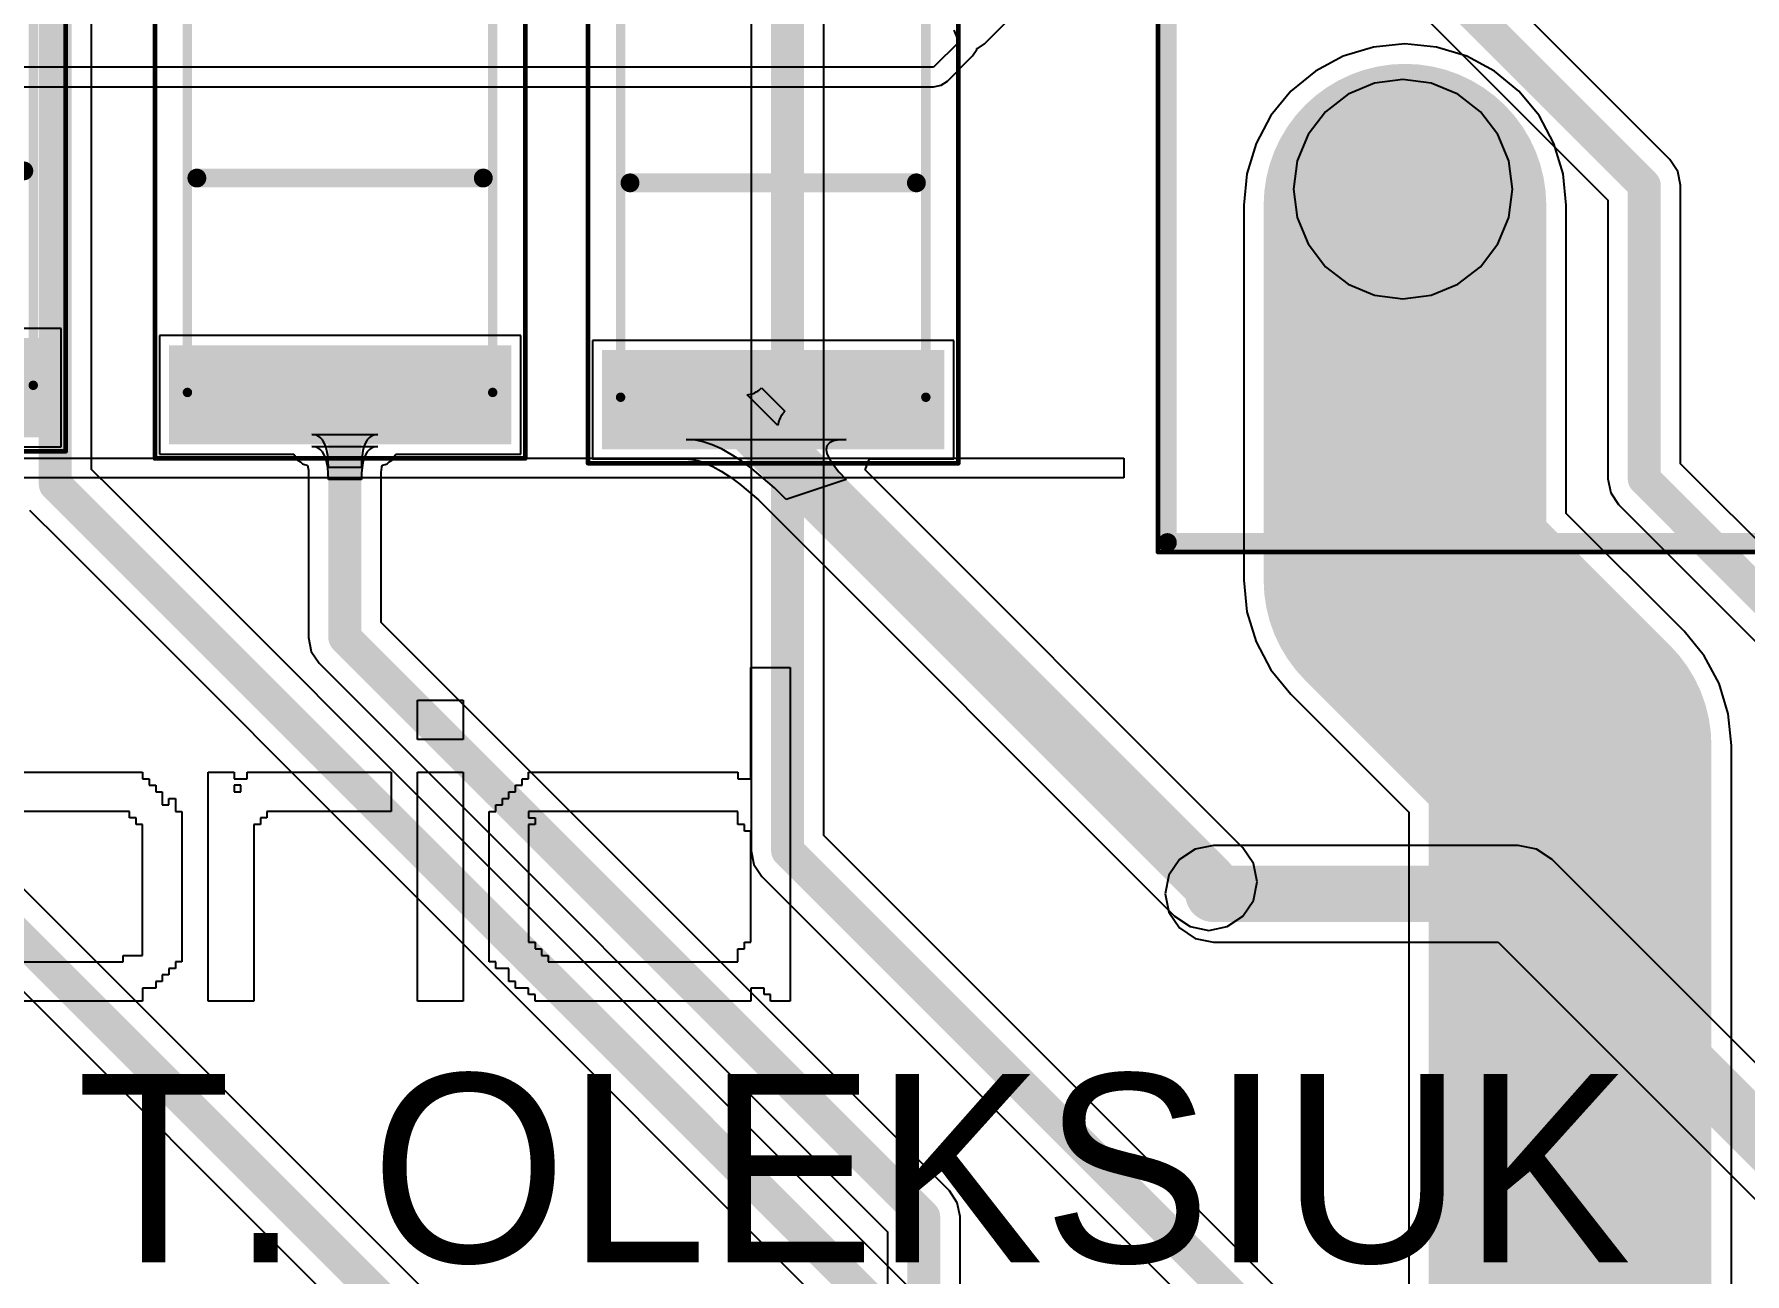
# Model space of a CAD drawing. Header units: millimetres. Extents: x 0.26 to 7.33, y 1.06 to 4.59.
# Drawn here: x 3.078 to 3.793, y 2.207 to 2.725 of the extents above; entities that cross this region are included whole.
import ezdxf

# ---------------------------------------------------------------- set-up
doc = ezdxf.new("R2010")
doc.units = ezdxf.units.MM
doc.header["$MEASUREMENT"] = 0
for name, color, linetype in [('BottomLayer', 5, 'Continuous'), ('BottomSolder', 6, 'Continuous'), ('Mechanical13', 56, 'Continuous'), ('Mechanical15', 56, 'Continuous'), ('Mechanical16', 56, 'Continuous'), ('MultiLayer', 9, 'Continuous'), ('PadHoleLayer', 156, 'Continuous'), ('TopLayer', 1, 'Continuous'), ('TopOverlay', 2, 'Continuous'), ('TopPaste', 8, 'Continuous'), ('TopSolder', 216, 'Continuous'), ('ViaHoleLayer', 16, 'Continuous')]:
    doc.layers.add(name, color=color, linetype=linetype)

# ---------------------------------------------------------------- blocks, each defined once
blk = doc.blocks.new('FUSC4632X85N_79')
at = {"layer": 'Mechanical15', "const_width": 0.00394}
for points in [[(-0.08957, -0.06378), (-0.08957, 0.06378)], [(0.08957, 0.06378), (-0.08957, 0.06378)], [(0.08957, -0.06378), (0.08957, 0.06378)], [(0.08957, -0.06378), (-0.08957, -0.06378)]]:
    blk.add_lwpolyline(points, dxfattribs=at)
at = {"layer": 'Mechanical15', "const_width": 0.00197}
for points in [[(-0.09055, 0.06378, 1), (-0.08858, 0.06378, 1)], [(-0.09055, 0.06378, 1), (-0.08858, 0.06378, 1)], [(0.08858, 0.06378, 1), (0.09055, 0.06378, 1)], [(0.08858, 0.06378, 1), (0.09055, 0.06378, 1)], [(-0.09055, -0.06378, 1), (-0.08858, -0.06378, 1)], [(-0.09055, -0.06378, 1), (-0.08858, -0.06378, 1)], [(0.08858, -0.06378, 1), (0.09055, -0.06378, 1)], [(0.08858, -0.06378, 1), (0.09055, -0.06378, 1)]]:
    blk.add_lwpolyline(points, format="xyb", close=True, dxfattribs=at)
at = {"layer": 'Mechanical16', "const_width": 0.00197}
for points in [[(-0.11713, -0.07736), (-0.11713, 0.07736)], [(0.11713, 0.07736), (-0.11713, 0.07736)], [(0.11713, -0.07736), (0.11713, 0.07736)], [(0.11713, -0.07736), (-0.11713, -0.07736)]]:
    blk.add_lwpolyline(points, dxfattribs=at)
at = {"layer": 'Mechanical16', "const_width": 0.000984}
for points in [[(-0.11762, 0.07736, 1), (-0.11663, 0.07736, 1)], [(-0.11762, 0.07736, 1), (-0.11663, 0.07736, 1)], [(0.11663, 0.07736, 1), (0.11762, 0.07736, 1)], [(0.11663, 0.07736, 1), (0.11762, 0.07736, 1)], [(-0.11762, -0.07736, 1), (-0.11663, -0.07736, 1)], [(-0.11762, -0.07736, 1), (-0.11663, -0.07736, 1)], [(0.11663, -0.07736, 1), (0.11762, -0.07736, 1)], [(0.11663, -0.07736, 1), (0.11762, -0.07736, 1)]]:
    blk.add_lwpolyline(points, format="xyb", close=True, dxfattribs=at)
at = {"layer": 'TopLayer'}
for points in [[(-0.07382, -0.06752), (-0.07382, 0.06752), (-0.10728, -0.06752), (-0.10728, 0.06752)], [(0.10728, -0.06752), (0.10728, 0.06752), (0.07382, -0.06752), (0.07382, 0.06752)]]:
    blk.add_solid(points, dxfattribs=at)
at = {"layer": 'TopOverlay', "const_width": 0.00787}
blk.add_lwpolyline([(0, -0.05984), (0, 0.05984)], dxfattribs=at)
at = {"layer": 'TopOverlay', "const_width": 0.00394}
for points in [[(-0.00197, 0.05984, 1), (0.00197, 0.05984, 1)], [(-0.00197, -0.05984, 1), (0.00197, -0.05984, 1)]]:
    blk.add_lwpolyline(points, format="xyb", close=True, dxfattribs=at)
at = {"layer": 'TopPaste'}
for points in [[(-0.07382, -0.06752), (-0.07382, 0.06752), (-0.10728, -0.06752), (-0.10728, 0.06752)], [(0.10728, -0.06752), (0.10728, 0.06752), (0.07382, -0.06752), (0.07382, 0.06752)]]:
    blk.add_solid(points, dxfattribs=at)
at = {"layer": 'TopSolder'}
for points in [[(-0.06982, -0.07152), (-0.06982, 0.07152), (-0.11128, -0.07152), (-0.11128, 0.07152)], [(0.11128, -0.07152), (0.11128, 0.07152), (0.06982, -0.07152), (0.06982, 0.07152)]]:
    blk.add_solid(points, dxfattribs=at)
blk = doc.blocks.new('TECO_PB134_5_V_85')
at = {"layer": 'BottomLayer', "const_width": 0.0374}
blk.add_lwpolyline([(0.12894, -0.19685, 1), (0.16634, -0.19685, 1)], format="xyb", close=True, dxfattribs=at)
at = {"layer": 'BottomSolder', "const_width": 0.0414}
blk.add_lwpolyline([(0.12694, -0.19685, 1), (0.16834, -0.19685, 1)], format="xyb", close=True, dxfattribs=at)
at = {"layer": 'Mechanical13', "const_width": 0.00394}
for points in [[(0.29528, -0.29528), (0.29528, 0.29528)], [(0.29528, -0.29528), (-0.29528, -0.29528)]]:
    blk.add_lwpolyline(points, dxfattribs=at)
at = {"layer": 'Mechanical13', "const_width": 0.00197}
blk.add_lwpolyline([(0.29429, -0.29528, 1), (0.29626, -0.29528, 1)], format="xyb", close=True, dxfattribs=at)
blk.add_lwpolyline([(0.29429, -0.29528, 1), (0.29626, -0.29528, 1)], format="xyb", close=True, dxfattribs=at)
at = {"layer": 'Mechanical15', "const_width": 0.00197}
for points in [[(0.29921, -0.29921), (0.29921, 0.29921)], [(0.29921, -0.29921), (-0.29921, -0.29921)]]:
    blk.add_lwpolyline(points, dxfattribs=at)
at = {"layer": 'Mechanical15', "const_width": 0.000984}
blk.add_lwpolyline([(0.29872, -0.29921, 1), (0.2997, -0.29921, 1)], format="xyb", close=True, dxfattribs=at)
blk.add_lwpolyline([(0.29872, -0.29921, 1), (0.2997, -0.29921, 1)], format="xyb", close=True, dxfattribs=at)
at = {"layer": 'MultiLayer', "const_width": 0.0374}
blk.add_lwpolyline([(0.12894, -0.19685, 1), (0.16634, -0.19685, 1)], format="xyb", close=True, dxfattribs=at)
at = {"layer": 'PadHoleLayer', "const_width": 0.02756}
blk.add_lwpolyline([(0.13386, -0.19685, 1), (0.16142, -0.19685, 1)], format="xyb", close=True, dxfattribs=at)
at = {"layer": 'TopLayer', "const_width": 0.0374}
blk.add_lwpolyline([(0.12894, -0.19685, 1), (0.16634, -0.19685, 1)], format="xyb", close=True, dxfattribs=at)
at = {"layer": 'TopOverlay', "const_width": 0.00787}
for points in [[(0.29528, -0.29528), (0.29528, 0.29528)], [(0.29528, -0.29528), (-0.29528, -0.29528)]]:
    blk.add_lwpolyline(points, dxfattribs=at)
at = {"layer": 'TopOverlay', "const_width": 0.00394}
blk.add_lwpolyline([(0.29331, -0.29528, 1), (0.29724, -0.29528, 1)], format="xyb", close=True, dxfattribs=at)
blk.add_lwpolyline([(0.29331, -0.29528, 1), (0.29724, -0.29528, 1)], format="xyb", close=True, dxfattribs=at)
at = {"layer": 'TopSolder', "const_width": 0.0414}
blk.add_lwpolyline([(0.12694, -0.19685, 1), (0.16834, -0.19685, 1)], format="xyb", close=True, dxfattribs=at)
blk = doc.blocks.new('FUSC4632X85N_86')
at = {"layer": 'Mechanical15', "const_width": 0.00394}
for points in [[(-0.08957, -0.06378), (-0.08957, 0.06378)], [(0.08957, 0.06378), (-0.08957, 0.06378)], [(0.08957, -0.06378), (0.08957, 0.06378)], [(0.08957, -0.06378), (-0.08957, -0.06378)]]:
    blk.add_lwpolyline(points, dxfattribs=at)
at = {"layer": 'Mechanical15', "const_width": 0.00197}
for points in [[(-0.09055, 0.06378, 1), (-0.08858, 0.06378, 1)], [(-0.09055, 0.06378, 1), (-0.08858, 0.06378, 1)], [(0.08858, 0.06378, 1), (0.09055, 0.06378, 1)], [(0.08858, 0.06378, 1), (0.09055, 0.06378, 1)], [(-0.09055, -0.06378, 1), (-0.08858, -0.06378, 1)], [(-0.09055, -0.06378, 1), (-0.08858, -0.06378, 1)], [(0.08858, -0.06378, 1), (0.09055, -0.06378, 1)], [(0.08858, -0.06378, 1), (0.09055, -0.06378, 1)]]:
    blk.add_lwpolyline(points, format="xyb", close=True, dxfattribs=at)
at = {"layer": 'Mechanical16', "const_width": 0.00197}
for points in [[(-0.11713, -0.07736), (-0.11713, 0.07736)], [(0.11713, 0.07736), (-0.11713, 0.07736)], [(0.11713, -0.07736), (0.11713, 0.07736)], [(0.11713, -0.07736), (-0.11713, -0.07736)]]:
    blk.add_lwpolyline(points, dxfattribs=at)
at = {"layer": 'Mechanical16', "const_width": 0.000984}
for points in [[(-0.11762, 0.07736, 1), (-0.11663, 0.07736, 1)], [(-0.11762, 0.07736, 1), (-0.11663, 0.07736, 1)], [(0.11663, 0.07736, 1), (0.11762, 0.07736, 1)], [(0.11663, 0.07736, 1), (0.11762, 0.07736, 1)], [(-0.11762, -0.07736, 1), (-0.11663, -0.07736, 1)], [(-0.11762, -0.07736, 1), (-0.11663, -0.07736, 1)], [(0.11663, -0.07736, 1), (0.11762, -0.07736, 1)], [(0.11663, -0.07736, 1), (0.11762, -0.07736, 1)]]:
    blk.add_lwpolyline(points, format="xyb", close=True, dxfattribs=at)
at = {"layer": 'TopLayer'}
for points in [[(-0.07382, -0.06752), (-0.07382, 0.06752), (-0.10728, -0.06752), (-0.10728, 0.06752)], [(0.10728, -0.06752), (0.10728, 0.06752), (0.07382, -0.06752), (0.07382, 0.06752)]]:
    blk.add_solid(points, dxfattribs=at)
at = {"layer": 'TopOverlay', "const_width": 0.00787}
blk.add_lwpolyline([(0, -0.05984), (0, 0.05984)], dxfattribs=at)
at = {"layer": 'TopOverlay', "const_width": 0.00394}
for points in [[(-0.00197, 0.05984, 1), (0.00197, 0.05984, 1)], [(-0.00197, -0.05984, 1), (0.00197, -0.05984, 1)]]:
    blk.add_lwpolyline(points, format="xyb", close=True, dxfattribs=at)
at = {"layer": 'TopPaste'}
for points in [[(-0.07382, -0.06752), (-0.07382, 0.06752), (-0.10728, -0.06752), (-0.10728, 0.06752)], [(0.10728, -0.06752), (0.10728, 0.06752), (0.07382, -0.06752), (0.07382, 0.06752)]]:
    blk.add_solid(points, dxfattribs=at)
at = {"layer": 'TopSolder'}
for points in [[(-0.06982, -0.07152), (-0.06982, 0.07152), (-0.11128, -0.07152), (-0.11128, 0.07152)], [(0.11128, -0.07152), (0.11128, 0.07152), (0.06982, -0.07152), (0.06982, 0.07152)]]:
    blk.add_solid(points, dxfattribs=at)
blk = doc.blocks.new('FUSC4632X85N_87')
at = {"layer": 'Mechanical15', "const_width": 0.00394}
for points in [[(-0.08957, -0.06378), (-0.08957, 0.06378)], [(0.08957, 0.06378), (-0.08957, 0.06378)], [(0.08957, -0.06378), (0.08957, 0.06378)], [(0.08957, -0.06378), (-0.08957, -0.06378)]]:
    blk.add_lwpolyline(points, dxfattribs=at)
at = {"layer": 'Mechanical15', "const_width": 0.00197}
for points in [[(-0.09055, 0.06378, 1), (-0.08858, 0.06378, 1)], [(-0.09055, 0.06378, 1), (-0.08858, 0.06378, 1)], [(0.08858, 0.06378, 1), (0.09055, 0.06378, 1)], [(0.08858, 0.06378, 1), (0.09055, 0.06378, 1)], [(-0.09055, -0.06378, 1), (-0.08858, -0.06378, 1)], [(-0.09055, -0.06378, 1), (-0.08858, -0.06378, 1)], [(0.08858, -0.06378, 1), (0.09055, -0.06378, 1)], [(0.08858, -0.06378, 1), (0.09055, -0.06378, 1)]]:
    blk.add_lwpolyline(points, format="xyb", close=True, dxfattribs=at)
at = {"layer": 'Mechanical16', "const_width": 0.00197}
for points in [[(-0.11713, -0.07736), (-0.11713, 0.07736)], [(0.11713, 0.07736), (-0.11713, 0.07736)], [(0.11713, -0.07736), (0.11713, 0.07736)], [(0.11713, -0.07736), (-0.11713, -0.07736)]]:
    blk.add_lwpolyline(points, dxfattribs=at)
at = {"layer": 'Mechanical16', "const_width": 0.000984}
for points in [[(-0.11762, 0.07736, 1), (-0.11663, 0.07736, 1)], [(-0.11762, 0.07736, 1), (-0.11663, 0.07736, 1)], [(0.11663, 0.07736, 1), (0.11762, 0.07736, 1)], [(0.11663, 0.07736, 1), (0.11762, 0.07736, 1)], [(-0.11762, -0.07736, 1), (-0.11663, -0.07736, 1)], [(-0.11762, -0.07736, 1), (-0.11663, -0.07736, 1)], [(0.11663, -0.07736, 1), (0.11762, -0.07736, 1)], [(0.11663, -0.07736, 1), (0.11762, -0.07736, 1)]]:
    blk.add_lwpolyline(points, format="xyb", close=True, dxfattribs=at)
at = {"layer": 'TopLayer'}
for points in [[(-0.07382, -0.06752), (-0.07382, 0.06752), (-0.10728, -0.06752), (-0.10728, 0.06752)], [(0.10728, -0.06752), (0.10728, 0.06752), (0.07382, -0.06752), (0.07382, 0.06752)]]:
    blk.add_solid(points, dxfattribs=at)
at = {"layer": 'TopOverlay', "const_width": 0.00787}
blk.add_lwpolyline([(0, -0.05984), (0, 0.05984)], dxfattribs=at)
at = {"layer": 'TopOverlay', "const_width": 0.00394}
for points in [[(-0.00197, 0.05984, 1), (0.00197, 0.05984, 1)], [(-0.00197, -0.05984, 1), (0.00197, -0.05984, 1)]]:
    blk.add_lwpolyline(points, format="xyb", close=True, dxfattribs=at)
at = {"layer": 'TopPaste'}
for points in [[(-0.07382, -0.06752), (-0.07382, 0.06752), (-0.10728, -0.06752), (-0.10728, 0.06752)], [(0.10728, -0.06752), (0.10728, 0.06752), (0.07382, -0.06752), (0.07382, 0.06752)]]:
    blk.add_solid(points, dxfattribs=at)
at = {"layer": 'TopSolder'}
for points in [[(-0.06982, -0.07152), (-0.06982, 0.07152), (-0.11128, -0.07152), (-0.11128, 0.07152)], [(0.11128, -0.07152), (0.11128, 0.07152), (0.06982, -0.07152), (0.06982, 0.07152)]]:
    blk.add_solid(points, dxfattribs=at)

msp = doc.modelspace()

# ---------------------------------------------------------------- linework, layer by layer
at = {"layer": 'BottomLayer'}
for p, q in [((3.10218, 2.54329), (3.10218, 3.24495)), ((3.40818, 2.39029), (3.40818, 3.0523)), ((3.37782, 3.04601), (3.37782, 2.384)), ((3.76173, 2.67274), (3.54018, 2.89429)), ((3.51427, 2.87727), (3.73582, 2.65571)), ((3.6383, 2.7046), (3.62725, 2.70002)), ((3.65015, 2.70616), (3.6383, 2.7046)), ((3.662, 2.7046), (3.65015, 2.70616)), ((3.67305, 2.70002), (3.662, 2.7046)), ((3.62725, 2.70002), (3.61777, 2.69274)), ((3.68253, 2.69274), (3.67305, 2.70002)), ((3.61777, 2.69274), (3.61049, 2.68326)), ((3.68981, 2.68326), (3.68253, 2.69274)), ((3.61049, 2.68326), (3.60592, 2.67221)), ((3.69438, 2.67221), (3.68981, 2.68326)), ((3.60592, 2.67221), (3.60436, 2.66036)), ((3.69594, 2.66036), (3.69438, 2.67221)), ((3.76173, 2.67273), (3.76173, 2.67274)), ((3.76503, 2.66781), (3.76173, 2.67273)), ((3.76618, 2.662), (3.76503, 2.66781)), ((3.60436, 2.66036), (3.60592, 2.64851)), ((3.69438, 2.64851), (3.69594, 2.66036)), ((3.76618, 2.54559), (3.76618, 2.662)), ((3.76618, 2.662), (3.76618, 2.662)), ((3.73582, 2.65571), (3.73582, 2.5393)), ((3.60592, 2.64851), (3.61049, 2.63747)), ((3.68981, 2.63747), (3.69438, 2.64851)), ((3.61049, 2.63747), (3.61777, 2.62798)), ((3.68253, 2.62798), (3.68981, 2.63747)), ((3.61777, 2.62798), (3.62725, 2.6207)), ((3.67305, 2.6207), (3.68253, 2.62798)), ((3.62725, 2.6207), (3.6383, 2.61613)), ((3.662, 2.61613), (3.67305, 2.6207)), ((3.6383, 2.61613), (3.65015, 2.61457)), ((3.65015, 2.61457), (3.662, 2.61613)), ((4.21773, 2.09403), (3.76618, 2.54559)), ((3.11073, 2.53473), (3.10218, 2.54329)), ((3.73582, 2.5393), (3.73697, 2.53349)), ((3.52773, 2.11773), (3.11073, 2.53473)), ((3.73697, 2.53349), (3.74027, 2.52856)), ((3.07627, 2.52627), (3.08927, 2.51327)), ((3.74027, 2.52856), (4.19182, 2.07701)), ((3.08927, 2.51327), (3.50182, 2.10071)), ((3.59573, 2.20273), (3.40818, 2.39029)), ((3.37782, 2.384), (3.37897, 2.37819)), ((3.56327, 2.38466), (3.55672, 2.38028)), ((3.571, 2.3862), (3.56327, 2.38466)), ((3.69827, 2.3862), (3.571, 2.3862)), ((3.706, 2.38466), (3.69827, 2.3862)), ((3.71255, 2.38028), (3.706, 2.38466)), ((3.37897, 2.37819), (3.38227, 2.37327)), ((3.38227, 2.37327), (3.56982, 2.18571)), ((3.55234, 2.37373), (3.5508, 2.366)), ((3.55672, 2.38028), (3.55234, 2.37373)), ((3.97931, 2.11352), (3.71255, 2.38028)), ((3.5508, 2.366), (3.55234, 2.35827)), ((3.55234, 2.35827), (3.55672, 2.35172)), ((3.55672, 2.35172), (3.56327, 2.34734)), ((3.56327, 2.34734), (3.571, 2.3458)), ((3.571, 2.3458), (3.68991, 2.3458)), ((3.68991, 2.3458), (3.94609, 2.08962))]:
    msp.add_line(p, q, dxfattribs=at)
for points, const_width in [([(3.087, 2.537), (3.087, 3.25)], 0.01378), ([(3.393, 2.384), (3.393, 3.0523)], 0.01378), ([(3.525, 2.888), (3.751, 2.662)], 0.01378), ([(3.751, 2.5393), (3.751, 2.662)], 0.01378), ([(3.751, 2.5393), (4.207, 2.0833)], 0.01378), ([(3.087, 2.537), (3.1, 2.524)], 0.01378), ([(3.1, 2.524), (3.517, 2.107)], 0.01378), ([(3.393, 2.384), (3.585, 2.192)], 0.01378), ([(3.571, 2.366), (3.69827, 2.366)], 0.02362), ([(3.69827, 2.366), (3.99364, 2.07064)], 0.02362)]:
    msp.add_lwpolyline(points, dxfattribs=dict(at, const_width=const_width))
for points, const_width in [([(3.74756, 2.662, 1), (3.75444, 2.662, 1)], 0.00689), ([(3.74756, 2.662, 1), (3.75444, 2.662, 1)], 0.00689), ([(3.74756, 2.5393, 1), (3.75444, 2.5393, 1)], 0.00689), ([(3.74756, 2.5393, 1), (3.75444, 2.5393, 1)], 0.00689), ([(3.08356, 2.537, 1), (3.09044, 2.537, 1)], 0.00689), ([(3.08356, 2.537, 1), (3.09044, 2.537, 1)], 0.00689), ([(3.09656, 2.524, 1), (3.10344, 2.524, 1)], 0.00689), ([(3.09656, 2.524, 1), (3.10344, 2.524, 1)], 0.00689), ([(3.38956, 2.384, 1), (3.39644, 2.384, 1)], 0.00689), ([(3.38956, 2.384, 1), (3.39644, 2.384, 1)], 0.00689), ([(3.56509, 2.366, 1), (3.57691, 2.366, 1)], 0.01181), ([(3.56506, 2.36825, 1), (3.57294, 2.36825, 1)], 0.00787), ([(3.69237, 2.366, 1), (3.70418, 2.366, 1)], 0.01181), ([(3.69237, 2.366, 1), (3.70418, 2.366, 1)], 0.01181)]:
    msp.add_lwpolyline(points, format="xyb", close=True, dxfattribs=dict(at, const_width=const_width))
at = {"layer": 'MultiLayer', "const_width": 0.00787}
msp.add_lwpolyline([(3.56506, 2.36825, 1), (3.57294, 2.36825, 1)], format="xyb", close=True, dxfattribs=at)
at = {"layer": 'TopLayer'}
for p, q in [((3.47529, 2.72105), (3.48872, 2.73449)), ((3.46245, 2.72682), (3.46452, 2.72182)), ((3.46452, 2.72182), (3.454, 2.7113)), ((3.47029, 2.71605), (3.47206, 2.7187)), ((3.47206, 2.7187), (3.47215, 2.71919)), ((3.47215, 2.71919), (3.47264, 2.71928)), ((3.47264, 2.71928), (3.47529, 2.72105)), ((3.63785, 2.71975), (3.62521, 2.71591)), ((3.651, 2.72104), (3.63785, 2.71975)), ((3.66415, 2.71975), (3.651, 2.72104)), ((3.67679, 2.71591), (3.66415, 2.71975)), ((3.454, 2.7113), (2.544, 2.7113)), ((3.45977, 2.70553), (3.47029, 2.71605)), ((3.61357, 2.70969), (3.60336, 2.70131)), ((3.62521, 2.71591), (3.61357, 2.70969)), ((3.68843, 2.70969), (3.67679, 2.71591)), ((3.69864, 2.70131), (3.68843, 2.70969)), ((2.544, 2.70314), (3.454, 2.70314)), ((3.454, 2.70314), (3.45712, 2.70376)), ((3.454, 2.70314), (3.454, 2.70314)), ((3.45712, 2.70376), (3.45977, 2.70553)), ((3.60336, 2.70131), (3.59498, 2.6911)), ((3.70702, 2.6911), (3.69864, 2.70131)), ((3.59498, 2.6911), (3.58875, 2.67945)), ((3.71325, 2.67945), (3.70702, 2.6911)), ((3.58875, 2.67945), (3.58492, 2.66681)), ((3.71708, 2.66681), (3.71325, 2.67945)), ((3.58492, 2.66681), (3.58362, 2.65366)), ((3.71838, 2.65366), (3.71708, 2.66681)), ((3.58362, 2.65366), (3.58362, 2.497)), ((3.71838, 2.52491), (3.71838, 2.65366)), ((3.08952, 2.60218), (2.93848, 2.60218)), ((3.08952, 2.55272), (3.08952, 2.60218)), ((3.28152, 2.59918), (3.13048, 2.59918)), ((3.13048, 2.59918), (3.13048, 2.54972)), ((3.28152, 2.54972), (3.28152, 2.59918)), ((3.46252, 2.59718), (3.31148, 2.59718)), ((3.31148, 2.59718), (3.31148, 2.54772)), ((3.46252, 2.54772), (3.46252, 2.59718)), ((3.37614, 2.57444), (3.37681, 2.57453)), ((3.389, 2.56158), (3.37614, 2.57444)), ((3.37681, 2.57453), (3.37748, 2.57466)), ((3.37748, 2.57466), (3.37812, 2.57484)), ((3.37812, 2.57484), (3.37874, 2.57506)), ((3.37874, 2.57506), (3.37935, 2.57532)), ((3.37935, 2.57532), (3.37994, 2.57563)), ((3.37994, 2.57563), (3.38052, 2.57599)), ((3.38052, 2.57599), (3.38107, 2.57639)), ((3.38107, 2.57639), (3.38161, 2.57683)), ((3.38161, 2.57683), (3.38213, 2.57732)), ((3.38213, 2.57732), (3.39187, 2.56758)), ((3.39094, 2.56652), (3.39054, 2.56596)), ((3.39138, 2.56706), (3.39094, 2.56652)), ((3.39187, 2.56758), (3.39138, 2.56706)), ((3.38908, 2.56226), (3.389, 2.56158)), ((3.38921, 2.56292), (3.38908, 2.56226)), ((3.38939, 2.56357), (3.38921, 2.56292)), ((3.38961, 2.56419), (3.38939, 2.56357)), ((3.38988, 2.5648), (3.38961, 2.56419)), ((3.39019, 2.56539), (3.38988, 2.5648)), ((3.39054, 2.56596), (3.39019, 2.56539)), ((3.03063, 2.55272), (3.08952, 2.55272)), ((3.19553, 2.5577), (3.19422, 2.55784)), ((3.19422, 2.55784), (3.22178, 2.55784)), ((3.19553, 2.5527), (3.19422, 2.55284)), ((3.19422, 2.55284), (3.22178, 2.55284)), ((3.1967, 2.55729), (3.19553, 2.5577)), ((3.1967, 2.55229), (3.19553, 2.5527)), ((3.19773, 2.5566), (3.1967, 2.55729)), ((3.19773, 2.5516), (3.1967, 2.55229)), ((3.19863, 2.55563), (3.19773, 2.5566)), ((3.19939, 2.55439), (3.19863, 2.55563)), ((3.20001, 2.55288), (3.19939, 2.55439)), ((3.20049, 2.55108), (3.20001, 2.55288)), ((3.21599, 2.55288), (3.21551, 2.55108)), ((3.21661, 2.55439), (3.21599, 2.55288)), ((3.21737, 2.55563), (3.21661, 2.55439)), ((3.21827, 2.5566), (3.21737, 2.55563)), ((3.2193, 2.55729), (3.21827, 2.5566)), ((3.2193, 2.55229), (3.21827, 2.5516)), ((3.22047, 2.5577), (3.2193, 2.55729)), ((3.22047, 2.5527), (3.2193, 2.55229)), ((3.22178, 2.55784), (3.22047, 2.5577)), ((3.22178, 2.55284), (3.22047, 2.5527)), ((3.3541, 2.55559), (3.35068, 2.55584)), ((3.35068, 2.55584), (3.41749, 2.55584)), ((3.35769, 2.55483), (3.3541, 2.55559)), ((3.36145, 2.55358), (3.35769, 2.55483)), ((3.36538, 2.55183), (3.36145, 2.55358)), ((3.40947, 2.55316), (3.40914, 2.55166)), ((3.41048, 2.55433), (3.40947, 2.55316)), ((3.41215, 2.55517), (3.41048, 2.55433)), ((3.41448, 2.55567), (3.41215, 2.55517)), ((3.41749, 2.55584), (3.41448, 2.55567)), ((3.13048, 2.54972), (3.18668, 2.54972)), ((3.18668, 2.54972), (3.18668, 2.54972)), ((3.18668, 2.54972), (3.18734, 2.54874)), ((3.18734, 2.54874), (3.18788, 2.5477)), ((3.18788, 2.5477), (3.18821, 2.54743)), ((3.18821, 2.54743), (3.18845, 2.54707)), ((3.18845, 2.54707), (3.18943, 2.54642)), ((3.18943, 2.54642), (3.19033, 2.54567)), ((3.19033, 2.54567), (3.19074, 2.54554)), ((3.19074, 2.54554), (3.1911, 2.5453)), ((3.1911, 2.5453), (3.19225, 2.54507)), ((3.19225, 2.54507), (3.19232, 2.54505)), ((3.19232, 2.54505), (3.19251, 2.54435)), ((3.19863, 2.55063), (3.19773, 2.5516)), ((3.19939, 2.54939), (3.19863, 2.55063)), ((3.20001, 2.54788), (3.19939, 2.54939)), ((3.20049, 2.54608), (3.20001, 2.54788)), ((3.20083, 2.54902), (3.20049, 2.55108)), ((3.20083, 2.54402), (3.20049, 2.54608)), ((3.20104, 2.54668), (3.20083, 2.54902)), ((3.20111, 2.54406), (3.20104, 2.54668)), ((3.21496, 2.54668), (3.21489, 2.54406)), ((3.21517, 2.54902), (3.21496, 2.54668)), ((3.21551, 2.55108), (3.21517, 2.54902)), ((3.21551, 2.54608), (3.21517, 2.54402)), ((3.21599, 2.54788), (3.21551, 2.54608)), ((3.21661, 2.54939), (3.21599, 2.54788)), ((3.21737, 2.55063), (3.21661, 2.54939)), ((3.21827, 2.5516), (3.21737, 2.55063)), ((3.22349, 2.54435), (3.22368, 2.54505)), ((3.22368, 2.54505), (3.22375, 2.54507)), ((3.22375, 2.54507), (3.2249, 2.5453)), ((3.2249, 2.5453), (3.22526, 2.54554)), ((3.22526, 2.54554), (3.22567, 2.54567)), ((3.22567, 2.54567), (3.22657, 2.54642)), ((3.22657, 2.54642), (3.22755, 2.54707)), ((3.22755, 2.54707), (3.22779, 2.54743)), ((3.22779, 2.54743), (3.22812, 2.5477)), ((3.22812, 2.5477), (3.22866, 2.54874)), ((3.22866, 2.54874), (3.22932, 2.54972)), ((3.22932, 2.54972), (3.22932, 2.54972)), ((3.22932, 2.54972), (3.28152, 2.54972)), ((3.31148, 2.54772), (3.35003, 2.54772)), ((3.35003, 2.54772), (3.35008, 2.5477)), ((3.35008, 2.5477), (3.35296, 2.54749)), ((3.35296, 2.54749), (3.35556, 2.54695)), ((3.35556, 2.54695), (3.35849, 2.54597)), ((3.35849, 2.54597), (3.36174, 2.54452)), ((3.36947, 2.54957), (3.36538, 2.55183)), ((3.37373, 2.54682), (3.36947, 2.54957)), ((3.37816, 2.54356), (3.37373, 2.54682)), ((3.40914, 2.55166), (3.40947, 2.54982)), ((3.40947, 2.54982), (3.41048, 2.54765)), ((3.41048, 2.54765), (3.41215, 2.54515)), ((3.41215, 2.54515), (3.41448, 2.54231)), ((3.42539, 2.5431), (3.4273, 2.54772)), ((3.4273, 2.54772), (3.46252, 2.54772)), ((3.19251, 2.54435), (3.19274, 2.54299)), ((3.19274, 2.54299), (3.19282, 2.54207)), ((3.19282, 2.54207), (3.19282, 2.473)), ((3.20104, 2.54168), (3.20083, 2.54402)), ((3.20111, 2.53906), (3.20104, 2.54168)), ((3.21489, 2.54406), (3.20111, 2.54406)), ((3.21489, 2.53906), (3.20111, 2.53906)), ((3.21496, 2.54168), (3.21489, 2.53906)), ((3.21517, 2.54402), (3.21496, 2.54168)), ((3.22318, 2.54207), (3.22326, 2.54299)), ((3.22318, 2.47929), (3.22318, 2.54207)), ((3.22326, 2.54299), (3.22349, 2.54435)), ((3.36174, 2.54452), (3.36528, 2.54257)), ((3.36528, 2.54257), (3.36909, 2.5401)), ((3.36909, 2.5401), (3.37308, 2.53717)), ((3.38751, 2.53554), (3.37816, 2.54356)), ((3.41749, 2.53913), (3.39244, 2.53078)), ((3.41448, 2.54231), (3.41749, 2.53913)), ((3.58328, 2.3852), (3.42539, 2.5431)), ((3.37308, 2.53717), (3.38084, 2.53051)), ((3.38084, 2.53051), (3.55472, 2.35664)), ((3.39244, 2.53078), (3.38751, 2.53554)), ((3.76764, 2.47565), (3.71838, 2.52491)), ((3.58362, 2.497), (3.58492, 2.48385)), ((3.58492, 2.48385), (3.58875, 2.47121)), ((3.46062, 2.24185), (3.22318, 2.47929)), ((3.76764, 2.47564), (3.76764, 2.47565)), ((3.77602, 2.46543), (3.76764, 2.47564)), ((3.19282, 2.473), (3.19397, 2.46719)), ((3.19397, 2.46719), (3.19727, 2.46227)), ((3.58875, 2.47121), (3.59498, 2.45957)), ((3.19727, 2.46227), (3.4347, 2.22483)), ((3.59498, 2.45957), (3.60336, 2.44936)), ((3.78225, 2.45379), (3.77602, 2.46543)), ((3.78608, 2.44115), (3.78225, 2.45379)), ((3.60336, 2.44936), (3.65262, 2.40009)), ((3.78738, 2.428), (3.78608, 2.44115)), ((3.78738, 2.04693), (3.78738, 2.428)), ((3.34973, 2.09203), (3.02418, 2.41759)), ((2.99827, 2.40056), (3.32382, 2.07501)), ((3.65262, 2.40009), (3.65262, 2.04693)), ((3.58766, 2.37865), (3.58328, 2.3852)), ((3.5892, 2.37092), (3.58766, 2.37865)), ((3.58766, 2.36319), (3.5892, 2.37092)), ((3.58328, 2.35664), (3.58766, 2.36319)), ((3.55472, 2.35664), (3.56127, 2.35226)), ((3.56127, 2.35226), (3.569, 2.35072)), ((3.569, 2.35072), (3.57673, 2.35226)), ((3.57673, 2.35226), (3.58328, 2.35664)), ((3.46391, 2.23692), (3.46062, 2.24185)), ((3.46062, 2.24185), (3.46062, 2.24185)), ((3.46507, 2.23111), (3.46391, 2.23692)), ((3.46507, 2.11745), (3.46507, 2.23111)), ((3.46507, 2.23111), (3.46507, 2.23111)), ((3.4347, 2.22483), (3.4347, 2.11745))]:
    msp.add_line(p, q, dxfattribs=at)
for points, const_width in [([(3.651, 2.497), (3.651, 2.65366)], 0.11811), ([(3.208, 2.473), (3.208, 2.56945)], 0.01378), ([(3.37724, 2.56269), (3.569, 2.37092)], 0.02362), ([(3.37724, 2.56269), (3.387, 2.57245)], 0.01378), ([(3.651, 2.497), (3.72, 2.428)], 0.11811), ([(3.72, 2.04693), (3.72, 2.428)], 0.11811), ([(3.208, 2.473), (3.44989, 2.23111)], 0.01378), ([(3.009, 2.4113), (3.339, 2.0813)], 0.01378), ([(3.44989, 2.04693), (3.44989, 2.23111)], 0.01378)]:
    msp.add_lwpolyline(points, dxfattribs=dict(at, const_width=const_width))
for points, const_width in [([(3.62147, 2.65366, 1), (3.68053, 2.65366, 1)], 0.05906), ([(3.20456, 2.56945, 1), (3.21144, 2.56945, 1)], 0.00689), ([(3.37133, 2.56269, 1), (3.38314, 2.56269, 1)], 0.01181), ([(3.38356, 2.57245, 1), (3.39044, 2.57245, 1)], 0.00689), ([(3.37379, 2.56269, 1), (3.38068, 2.56269, 1)], 0.00689), ([(3.62147, 2.497, 1), (3.68053, 2.497, 1)], 0.05906), ([(3.62147, 2.497, 1), (3.68053, 2.497, 1)], 0.05906), ([(3.69047, 2.428, 1), (3.74953, 2.428, 1)], 0.05906), ([(3.69047, 2.428, 1), (3.74953, 2.428, 1)], 0.05906), ([(3.20456, 2.473, 1), (3.21144, 2.473, 1)], 0.00689), ([(3.20456, 2.473, 1), (3.21144, 2.473, 1)], 0.00689), ([(3.56309, 2.37092, 1), (3.57491, 2.37092, 1)], 0.01181), ([(3.56506, 2.36825, 1), (3.57294, 2.36825, 1)], 0.00787), ([(3.44644, 2.23111, 1), (3.45333, 2.23111, 1)], 0.00689), ([(3.44644, 2.23111, 1), (3.45333, 2.23111, 1)], 0.00689)]:
    msp.add_lwpolyline(points, format="xyb", close=True, dxfattribs=dict(at, const_width=const_width))
at = {"layer": 'TopOverlay'}
for p, q in [((2.01651, 2.548), (3.53349, 2.548)), ((3.53349, 2.548), (3.53349, 2.54527)), ((3.53349, 2.54527), (3.53349, 2.54253)), ((3.53349, 2.5398), (2.01651, 2.5398)), ((3.53349, 2.54253), (3.53349, 2.5398)), ((3.37769, 2.4578), (3.37769, 2.46053)), ((3.37769, 2.46053), (3.39409, 2.46053)), ((3.39409, 2.46053), (3.39409, 2.4578)), ((3.37769, 2.45507), (3.37769, 2.4578)), ((3.37769, 2.45233), (3.37769, 2.45507)), ((3.37769, 2.4496), (3.37769, 2.45233)), ((3.39409, 2.4578), (3.39409, 2.45507)), ((3.39409, 2.45507), (3.39409, 2.45233)), ((3.39409, 2.45233), (3.39409, 2.4496)), ((3.23829, 2.44413), (3.23829, 2.44687)), ((3.23829, 2.44687), (3.25743, 2.44687)), ((3.25743, 2.44687), (3.25743, 2.44413)), ((3.37769, 2.44687), (3.37769, 2.4496)), ((3.37769, 2.44413), (3.37769, 2.44687)), ((3.39409, 2.4496), (3.39409, 2.44687)), ((3.39409, 2.44687), (3.39409, 2.44413)), ((3.23829, 2.4414), (3.23829, 2.44413)), ((3.23829, 2.43867), (3.23829, 2.4414)), ((3.23829, 2.43593), (3.23829, 2.43867)), ((3.25743, 2.44413), (3.25743, 2.4414)), ((3.25743, 2.4414), (3.25743, 2.43867)), ((3.25743, 2.43867), (3.25743, 2.43593)), ((3.37769, 2.4414), (3.37769, 2.44413)), ((3.37769, 2.43867), (3.37769, 2.4414)), ((3.37769, 2.43593), (3.37769, 2.43867)), ((3.39409, 2.44413), (3.39409, 2.4414)), ((3.39409, 2.4414), (3.39409, 2.43867)), ((3.39409, 2.43867), (3.39409, 2.43593)), ((3.23829, 2.4332), (3.23829, 2.43593)), ((3.23829, 2.43047), (3.23829, 2.4332)), ((3.25743, 2.43047), (3.23829, 2.43047)), ((3.25743, 2.43593), (3.25743, 2.4332)), ((3.25743, 2.4332), (3.25743, 2.43047)), ((3.37769, 2.4332), (3.37769, 2.43593)), ((3.37769, 2.43047), (3.37769, 2.4332)), ((3.37769, 2.42773), (3.37769, 2.43047)), ((3.39409, 2.43593), (3.39409, 2.4332)), ((3.39409, 2.4332), (3.39409, 2.43047)), ((3.39409, 2.43047), (3.39409, 2.42773)), ((3.37769, 2.425), (3.37769, 2.42773)), ((3.37769, 2.42227), (3.37769, 2.425)), ((3.39409, 2.42773), (3.39409, 2.425)), ((3.39409, 2.425), (3.39409, 2.42227)), ((3.0333, 2.4168), (3.1235, 2.4168)), ((3.1235, 2.4168), (3.1235, 2.41407)), ((3.15083, 2.41407), (3.15083, 2.4168)), ((3.15083, 2.4168), (3.16176, 2.4168)), ((3.16176, 2.4168), (3.16176, 2.41407)), ((3.16723, 2.41407), (3.16723, 2.4168)), ((3.16723, 2.4168), (3.22736, 2.4168)), ((3.22736, 2.4168), (3.22736, 2.41407)), ((3.23829, 2.41407), (3.23829, 2.4168)), ((3.23829, 2.4168), (3.25743, 2.4168)), ((3.25743, 2.4168), (3.25743, 2.41407)), ((3.28476, 2.41407), (3.28476, 2.4168)), ((3.28476, 2.4168), (3.37223, 2.4168)), ((3.37223, 2.4168), (3.37223, 2.41407)), ((3.37769, 2.41953), (3.37769, 2.42227)), ((3.37769, 2.4168), (3.37769, 2.41953)), ((3.37769, 2.41407), (3.37769, 2.4168)), ((3.39409, 2.42227), (3.39409, 2.41953)), ((3.39409, 2.41953), (3.39409, 2.4168)), ((3.39409, 2.4168), (3.39409, 2.41407)), ((3.1235, 2.41407), (3.12623, 2.41407)), ((3.12623, 2.41407), (3.12623, 2.41133)), ((3.12623, 2.41133), (3.12896, 2.41133)), ((3.12896, 2.41133), (3.12896, 2.4086)), ((3.15083, 2.41133), (3.15083, 2.41407)), ((3.15083, 2.4086), (3.15083, 2.41133)), ((3.16176, 2.41407), (3.16723, 2.41407)), ((3.1645, 2.41133), (3.16176, 2.41133)), ((3.16176, 2.41133), (3.16176, 2.4086)), ((3.1645, 2.4086), (3.1645, 2.41133)), ((3.22736, 2.41407), (3.22736, 2.41133)), ((3.22736, 2.41133), (3.22736, 2.4086)), ((3.23829, 2.41133), (3.23829, 2.41407)), ((3.23829, 2.4086), (3.23829, 2.41133)), ((3.25743, 2.41407), (3.25743, 2.41133)), ((3.25743, 2.41133), (3.25743, 2.4086)), ((3.27929, 2.4086), (3.27929, 2.41133)), ((3.27929, 2.41133), (3.28203, 2.41133)), ((3.28203, 2.41133), (3.28203, 2.41407)), ((3.28203, 2.41407), (3.28476, 2.41407)), ((3.37223, 2.41407), (3.37769, 2.41407)), ((3.39409, 2.41407), (3.39409, 2.41133)), ((3.39409, 2.41133), (3.39409, 2.4086)), ((3.12896, 2.4086), (3.1317, 2.4086)), ((3.1317, 2.4086), (3.1317, 2.40587)), ((3.1317, 2.40587), (3.1317, 2.40313)), ((3.1317, 2.40313), (3.13443, 2.40313)), ((3.13443, 2.40313), (3.13443, 2.40587)), ((3.13443, 2.40587), (3.13716, 2.40587)), ((3.13716, 2.40587), (3.13716, 2.40313)), ((3.13716, 2.40313), (3.13716, 2.4004)), ((3.15083, 2.40587), (3.15083, 2.4086)), ((3.15083, 2.40313), (3.15083, 2.40587)), ((3.15083, 2.4004), (3.15083, 2.40313)), ((3.16176, 2.4086), (3.1645, 2.4086)), ((3.22736, 2.4086), (3.22736, 2.40587)), ((3.22736, 2.40587), (3.22736, 2.40313)), ((3.22736, 2.40313), (3.22736, 2.4004)), ((3.23829, 2.40587), (3.23829, 2.4086)), ((3.23829, 2.40313), (3.23829, 2.40587)), ((3.23829, 2.4004), (3.23829, 2.40313)), ((3.25743, 2.4086), (3.25743, 2.40587)), ((3.25743, 2.40587), (3.25743, 2.40313)), ((3.25743, 2.40313), (3.25743, 2.4004)), ((3.27109, 2.4004), (3.27109, 2.40313)), ((3.27109, 2.40313), (3.27383, 2.40313)), ((3.27383, 2.40313), (3.27383, 2.40587)), ((3.27383, 2.40587), (3.27656, 2.40587)), ((3.27656, 2.40587), (3.27656, 2.4086)), ((3.27656, 2.4086), (3.27929, 2.4086)), ((3.39409, 2.4086), (3.39409, 2.40587)), ((3.39409, 2.40587), (3.39409, 2.40313)), ((3.39409, 2.40313), (3.39409, 2.4004)), ((3.11803, 2.4004), (3.03876, 2.4004)), ((3.11803, 2.39767), (3.11803, 2.4004)), ((3.12076, 2.39767), (3.11803, 2.39767)), ((3.12076, 2.39493), (3.12076, 2.39767)), ((3.1235, 2.39493), (3.12076, 2.39493)), ((3.1235, 2.3922), (3.1235, 2.39493)), ((3.13716, 2.4004), (3.1399, 2.4004)), ((3.1399, 2.4004), (3.1399, 2.39767)), ((3.1399, 2.39767), (3.1399, 2.39493)), ((3.1399, 2.39493), (3.1399, 2.3922)), ((3.15083, 2.39767), (3.15083, 2.4004)), ((3.15083, 2.39493), (3.15083, 2.39767)), ((3.15083, 2.3922), (3.15083, 2.39493)), ((3.1727, 2.39493), (3.16996, 2.39493)), ((3.16996, 2.39493), (3.16996, 2.3922)), ((3.17543, 2.39767), (3.1727, 2.39767)), ((3.1727, 2.39767), (3.1727, 2.39493)), ((3.22736, 2.4004), (3.17543, 2.4004)), ((3.17543, 2.4004), (3.17543, 2.39767)), ((3.23829, 2.39767), (3.23829, 2.4004)), ((3.23829, 2.39493), (3.23829, 2.39767)), ((3.23829, 2.3922), (3.23829, 2.39493)), ((3.25743, 2.4004), (3.25743, 2.39767)), ((3.25743, 2.39767), (3.25743, 2.39493)), ((3.25743, 2.39493), (3.25743, 2.3922)), ((3.26836, 2.39767), (3.26836, 2.4004)), ((3.26836, 2.4004), (3.27109, 2.4004)), ((3.26836, 2.39493), (3.26836, 2.39767)), ((3.26836, 2.3922), (3.26836, 2.39493)), ((3.37223, 2.4004), (3.28476, 2.4004)), ((3.28476, 2.4004), (3.28476, 2.39767)), ((3.28476, 2.39767), (3.28749, 2.39767)), ((3.28749, 2.39493), (3.28476, 2.39493)), ((3.28476, 2.39493), (3.28476, 2.3922)), ((3.28749, 2.39767), (3.28749, 2.39493)), ((3.37223, 2.39767), (3.37223, 2.4004)), ((3.37223, 2.39493), (3.37223, 2.39767)), ((3.37496, 2.39493), (3.37223, 2.39493)), ((3.37496, 2.3922), (3.37496, 2.39493)), ((3.39409, 2.4004), (3.39409, 2.39767)), ((3.39409, 2.39767), (3.39409, 2.39493)), ((3.39409, 2.39493), (3.39409, 2.3922)), ((3.1235, 2.38947), (3.1235, 2.3922)), ((3.1235, 2.38674), (3.1235, 2.38947)), ((3.1399, 2.3922), (3.1399, 2.38947)), ((3.1399, 2.38947), (3.1399, 2.38674)), ((3.15083, 2.38947), (3.15083, 2.3922)), ((3.15083, 2.38674), (3.15083, 2.38947)), ((3.16996, 2.3922), (3.16996, 2.38947)), ((3.16996, 2.38947), (3.16996, 2.38674)), ((3.23829, 2.38947), (3.23829, 2.3922)), ((3.23829, 2.38674), (3.23829, 2.38947)), ((3.25743, 2.3922), (3.25743, 2.38947)), ((3.25743, 2.38947), (3.25743, 2.38674)), ((3.26836, 2.38947), (3.26836, 2.3922)), ((3.26836, 2.38674), (3.26836, 2.38947)), ((3.28476, 2.3922), (3.28476, 2.38947)), ((3.28476, 2.38947), (3.28476, 2.38674)), ((3.37769, 2.3922), (3.37496, 2.3922)), ((3.37769, 2.38947), (3.37769, 2.3922)), ((3.37769, 2.38674), (3.37769, 2.38947)), ((3.39409, 2.3922), (3.39409, 2.38947)), ((3.39409, 2.38947), (3.39409, 2.38674)), ((3.1235, 2.384), (3.1235, 2.38674)), ((3.1235, 2.38127), (3.1235, 2.384)), ((3.1235, 2.37854), (3.1235, 2.38127)), ((3.1399, 2.38674), (3.1399, 2.384)), ((3.1399, 2.384), (3.1399, 2.38127)), ((3.1399, 2.38127), (3.1399, 2.37854)), ((3.15083, 2.384), (3.15083, 2.38674)), ((3.15083, 2.38127), (3.15083, 2.384)), ((3.15083, 2.37854), (3.15083, 2.38127)), ((3.16996, 2.38674), (3.16996, 2.384)), ((3.16996, 2.384), (3.16996, 2.38127)), ((3.16996, 2.38127), (3.16996, 2.37854)), ((3.23829, 2.384), (3.23829, 2.38674)), ((3.23829, 2.38127), (3.23829, 2.384)), ((3.23829, 2.37854), (3.23829, 2.38127)), ((3.25743, 2.38674), (3.25743, 2.384)), ((3.25743, 2.384), (3.25743, 2.38127)), ((3.25743, 2.38127), (3.25743, 2.37854)), ((3.26836, 2.384), (3.26836, 2.38674)), ((3.26836, 2.38127), (3.26836, 2.384)), ((3.26836, 2.37854), (3.26836, 2.38127)), ((3.28476, 2.38674), (3.28476, 2.384)), ((3.28476, 2.384), (3.28476, 2.38127)), ((3.28476, 2.38127), (3.28476, 2.37854)), ((3.37769, 2.384), (3.37769, 2.38674)), ((3.37769, 2.38127), (3.37769, 2.384)), ((3.37769, 2.37854), (3.37769, 2.38127)), ((3.39409, 2.38674), (3.39409, 2.384)), ((3.39409, 2.384), (3.39409, 2.38127)), ((3.39409, 2.38127), (3.39409, 2.37854)), ((3.1235, 2.3758), (3.1235, 2.37854)), ((3.1235, 2.37307), (3.1235, 2.3758)), ((3.1399, 2.37854), (3.1399, 2.3758)), ((3.1399, 2.3758), (3.1399, 2.37307)), ((3.15083, 2.3758), (3.15083, 2.37854)), ((3.15083, 2.37307), (3.15083, 2.3758)), ((3.16996, 2.37854), (3.16996, 2.3758)), ((3.16996, 2.3758), (3.16996, 2.37307)), ((3.23829, 2.3758), (3.23829, 2.37854)), ((3.23829, 2.37307), (3.23829, 2.3758)), ((3.25743, 2.37854), (3.25743, 2.3758)), ((3.25743, 2.3758), (3.25743, 2.37307)), ((3.26836, 2.3758), (3.26836, 2.37854)), ((3.26836, 2.37307), (3.26836, 2.3758)), ((3.28476, 2.37854), (3.28476, 2.3758)), ((3.28476, 2.3758), (3.28476, 2.37307)), ((3.37769, 2.3758), (3.37769, 2.37854)), ((3.37769, 2.37307), (3.37769, 2.3758)), ((3.39409, 2.37854), (3.39409, 2.3758)), ((3.39409, 2.3758), (3.39409, 2.37307)), ((3.1235, 2.37034), (3.1235, 2.37307)), ((3.1235, 2.3676), (3.1235, 2.37034)), ((3.1235, 2.36487), (3.1235, 2.3676)), ((3.1399, 2.37307), (3.1399, 2.37034)), ((3.1399, 2.37034), (3.1399, 2.3676)), ((3.1399, 2.3676), (3.1399, 2.36487)), ((3.15083, 2.37034), (3.15083, 2.37307)), ((3.15083, 2.3676), (3.15083, 2.37034)), ((3.15083, 2.36487), (3.15083, 2.3676)), ((3.16996, 2.37307), (3.16996, 2.37034)), ((3.16996, 2.37034), (3.16996, 2.3676)), ((3.16996, 2.3676), (3.16996, 2.36487)), ((3.23829, 2.37034), (3.23829, 2.37307)), ((3.23829, 2.3676), (3.23829, 2.37034)), ((3.23829, 2.36487), (3.23829, 2.3676)), ((3.25743, 2.37307), (3.25743, 2.37034)), ((3.25743, 2.37034), (3.25743, 2.3676)), ((3.25743, 2.3676), (3.25743, 2.36487)), ((3.26836, 2.37034), (3.26836, 2.37307)), ((3.26836, 2.3676), (3.26836, 2.37034)), ((3.26836, 2.36487), (3.26836, 2.3676)), ((3.28476, 2.37307), (3.28476, 2.37034)), ((3.28476, 2.37034), (3.28476, 2.3676)), ((3.28476, 2.3676), (3.28476, 2.36487)), ((3.37769, 2.37034), (3.37769, 2.37307)), ((3.37769, 2.3676), (3.37769, 2.37034)), ((3.37769, 2.36487), (3.37769, 2.3676)), ((3.39409, 2.37307), (3.39409, 2.37034)), ((3.39409, 2.37034), (3.39409, 2.3676)), ((3.39409, 2.3676), (3.39409, 2.36487)), ((3.1235, 2.36214), (3.1235, 2.36487)), ((3.1235, 2.3594), (3.1235, 2.36214)), ((3.1235, 2.35667), (3.1235, 2.3594)), ((3.1399, 2.36487), (3.1399, 2.36214)), ((3.1399, 2.36214), (3.1399, 2.3594)), ((3.1399, 2.3594), (3.1399, 2.35667)), ((3.15083, 2.36214), (3.15083, 2.36487)), ((3.15083, 2.3594), (3.15083, 2.36214)), ((3.15083, 2.35667), (3.15083, 2.3594)), ((3.16996, 2.36487), (3.16996, 2.36214)), ((3.16996, 2.36214), (3.16996, 2.3594)), ((3.16996, 2.3594), (3.16996, 2.35667)), ((3.23829, 2.36214), (3.23829, 2.36487)), ((3.23829, 2.3594), (3.23829, 2.36214)), ((3.23829, 2.35667), (3.23829, 2.3594)), ((3.25743, 2.36487), (3.25743, 2.36214)), ((3.25743, 2.36214), (3.25743, 2.3594)), ((3.25743, 2.3594), (3.25743, 2.35667)), ((3.26836, 2.36214), (3.26836, 2.36487)), ((3.26836, 2.3594), (3.26836, 2.36214)), ((3.26836, 2.35667), (3.26836, 2.3594)), ((3.28476, 2.36487), (3.28476, 2.36214)), ((3.28476, 2.36214), (3.28476, 2.3594)), ((3.28476, 2.3594), (3.28476, 2.35667)), ((3.37769, 2.36214), (3.37769, 2.36487)), ((3.37769, 2.3594), (3.37769, 2.36214)), ((3.37769, 2.35667), (3.37769, 2.3594)), ((3.39409, 2.36487), (3.39409, 2.36214)), ((3.39409, 2.36214), (3.39409, 2.3594)), ((3.39409, 2.3594), (3.39409, 2.35667)), ((3.1235, 2.35394), (3.1235, 2.35667)), ((3.1235, 2.3512), (3.1235, 2.35394)), ((3.1399, 2.35667), (3.1399, 2.35394)), ((3.1399, 2.35394), (3.1399, 2.3512)), ((3.15083, 2.35394), (3.15083, 2.35667)), ((3.15083, 2.3512), (3.15083, 2.35394)), ((3.16996, 2.35667), (3.16996, 2.35394)), ((3.16996, 2.35394), (3.16996, 2.3512)), ((3.23829, 2.35394), (3.23829, 2.35667)), ((3.23829, 2.3512), (3.23829, 2.35394)), ((3.25743, 2.35667), (3.25743, 2.35394)), ((3.25743, 2.35394), (3.25743, 2.3512)), ((3.26836, 2.35394), (3.26836, 2.35667)), ((3.26836, 2.3512), (3.26836, 2.35394)), ((3.28476, 2.35667), (3.28476, 2.35394)), ((3.28476, 2.35394), (3.28476, 2.3512)), ((3.37769, 2.35394), (3.37769, 2.35667)), ((3.37769, 2.3512), (3.37769, 2.35394)), ((3.39409, 2.35667), (3.39409, 2.35394)), ((3.39409, 2.35394), (3.39409, 2.3512)), ((3.1235, 2.34847), (3.1235, 2.3512)), ((3.1235, 2.34574), (3.1235, 2.34847)), ((3.1235, 2.343), (3.1235, 2.34574)), ((3.1399, 2.3512), (3.1399, 2.34847)), ((3.1399, 2.34847), (3.1399, 2.34574)), ((3.1399, 2.34574), (3.1399, 2.343)), ((3.15083, 2.34847), (3.15083, 2.3512)), ((3.15083, 2.34574), (3.15083, 2.34847)), ((3.15083, 2.343), (3.15083, 2.34574)), ((3.16996, 2.3512), (3.16996, 2.34847)), ((3.16996, 2.34847), (3.16996, 2.34574)), ((3.16996, 2.34574), (3.16996, 2.343)), ((3.23829, 2.34847), (3.23829, 2.3512)), ((3.23829, 2.34574), (3.23829, 2.34847)), ((3.23829, 2.343), (3.23829, 2.34574)), ((3.25743, 2.3512), (3.25743, 2.34847)), ((3.25743, 2.34847), (3.25743, 2.34574)), ((3.25743, 2.34574), (3.25743, 2.343)), ((3.26836, 2.34847), (3.26836, 2.3512)), ((3.26836, 2.34574), (3.26836, 2.34847)), ((3.26836, 2.343), (3.26836, 2.34574)), ((3.28476, 2.3512), (3.28476, 2.34847)), ((3.28476, 2.34847), (3.28476, 2.34574)), ((3.28476, 2.34574), (3.28749, 2.34574)), ((3.28749, 2.34574), (3.28749, 2.343)), ((3.37496, 2.343), (3.37496, 2.34574)), ((3.37496, 2.34574), (3.37769, 2.34574)), ((3.37769, 2.34847), (3.37769, 2.3512)), ((3.37769, 2.34574), (3.37769, 2.34847)), ((3.39409, 2.3512), (3.39409, 2.34847)), ((3.39409, 2.34847), (3.39409, 2.34574)), ((3.39409, 2.34574), (3.39409, 2.343)), ((3.03603, 2.33754), (3.1153, 2.33754)), ((3.1153, 2.33754), (3.1153, 2.34027)), ((3.1153, 2.34027), (3.1235, 2.34027)), ((3.1235, 2.34027), (3.1235, 2.343)), ((3.1399, 2.33754), (3.13716, 2.33754)), ((3.13716, 2.33754), (3.13716, 2.3348)), ((3.1399, 2.343), (3.1399, 2.34027)), ((3.1399, 2.34027), (3.1399, 2.33754)), ((3.15083, 2.34027), (3.15083, 2.343)), ((3.15083, 2.33754), (3.15083, 2.34027)), ((3.15083, 2.3348), (3.15083, 2.33754)), ((3.16996, 2.343), (3.16996, 2.34027)), ((3.16996, 2.34027), (3.16996, 2.33754)), ((3.16996, 2.33754), (3.16996, 2.3348)), ((3.23829, 2.34027), (3.23829, 2.343)), ((3.23829, 2.33754), (3.23829, 2.34027)), ((3.23829, 2.3348), (3.23829, 2.33754)), ((3.25743, 2.343), (3.25743, 2.34027)), ((3.25743, 2.34027), (3.25743, 2.33754)), ((3.25743, 2.33754), (3.25743, 2.3348)), ((3.26836, 2.34027), (3.26836, 2.343)), ((3.26836, 2.33754), (3.26836, 2.34027)), ((3.27109, 2.33754), (3.26836, 2.33754)), ((3.27109, 2.3348), (3.27109, 2.33754)), ((3.28749, 2.343), (3.29023, 2.343)), ((3.29023, 2.343), (3.29023, 2.34027)), ((3.29023, 2.34027), (3.29296, 2.34027)), ((3.29296, 2.34027), (3.29296, 2.33754)), ((3.29296, 2.33754), (3.37223, 2.33754)), ((3.37223, 2.34027), (3.37223, 2.343)), ((3.37223, 2.343), (3.37496, 2.343)), ((3.37223, 2.33754), (3.37223, 2.34027)), ((3.39409, 2.343), (3.39409, 2.34027)), ((3.39409, 2.34027), (3.39409, 2.33754)), ((3.39409, 2.33754), (3.39409, 2.3348)), ((3.13443, 2.33207), (3.1317, 2.33207)), ((3.1317, 2.33207), (3.1317, 2.32934)), ((3.13716, 2.3348), (3.13443, 2.3348)), ((3.13443, 2.3348), (3.13443, 2.33207)), ((3.15083, 2.33207), (3.15083, 2.3348)), ((3.15083, 2.32934), (3.15083, 2.33207)), ((3.16996, 2.3348), (3.16996, 2.33207)), ((3.16996, 2.33207), (3.16996, 2.32934)), ((3.23829, 2.33207), (3.23829, 2.3348)), ((3.23829, 2.32934), (3.23829, 2.33207)), ((3.25743, 2.3348), (3.25743, 2.33207)), ((3.25743, 2.33207), (3.25743, 2.32934)), ((3.27656, 2.3348), (3.27109, 2.3348)), ((3.27656, 2.33207), (3.27656, 2.3348)), ((3.27656, 2.32934), (3.27656, 2.33207)), ((3.39409, 2.3348), (3.39409, 2.33207)), ((3.39409, 2.33207), (3.39409, 2.32934)), ((3.12896, 2.3266), (3.1235, 2.3266)), ((3.1235, 2.3266), (3.1235, 2.32387)), ((3.1235, 2.32387), (3.1235, 2.32114)), ((3.1317, 2.32934), (3.12896, 2.32934)), ((3.12896, 2.32934), (3.12896, 2.3266)), ((3.15083, 2.3266), (3.15083, 2.32934)), ((3.15083, 2.32387), (3.15083, 2.3266)), ((3.15083, 2.32114), (3.15083, 2.32387)), ((3.16996, 2.32934), (3.16996, 2.3266)), ((3.16996, 2.3266), (3.16996, 2.32387)), ((3.16996, 2.32387), (3.16996, 2.32114)), ((3.23829, 2.3266), (3.23829, 2.32934)), ((3.23829, 2.32387), (3.23829, 2.3266)), ((3.23829, 2.32114), (3.23829, 2.32387)), ((3.25743, 2.32934), (3.25743, 2.3266)), ((3.25743, 2.3266), (3.25743, 2.32387)), ((3.25743, 2.32387), (3.25743, 2.32114)), ((3.27929, 2.32934), (3.27656, 2.32934)), ((3.27929, 2.3266), (3.27929, 2.32934)), ((3.28476, 2.3266), (3.27929, 2.3266)), ((3.28476, 2.32387), (3.28476, 2.3266)), ((3.28749, 2.32387), (3.28476, 2.32387)), ((3.28749, 2.32114), (3.28749, 2.32387)), ((3.38316, 2.3266), (3.37769, 2.3266)), ((3.37769, 2.3266), (3.37769, 2.32387)), ((3.37769, 2.32387), (3.37769, 2.32114)), ((3.38316, 2.32387), (3.38316, 2.3266)), ((3.38589, 2.32387), (3.38316, 2.32387)), ((3.38589, 2.32114), (3.38589, 2.32387)), ((3.39409, 2.32934), (3.39409, 2.3266)), ((3.39409, 2.3266), (3.39409, 2.32387)), ((3.39409, 2.32387), (3.39409, 2.32114)), ((3.1235, 2.32114), (3.03056, 2.32114)), ((3.16996, 2.32114), (3.15083, 2.32114)), ((3.25743, 2.32114), (3.23829, 2.32114)), ((3.37769, 2.32114), (3.28749, 2.32114)), ((3.39409, 2.32114), (3.38589, 2.32114))]:
    msp.add_line(p, q, dxfattribs=at)
at = {"layer": 'ViaHoleLayer', "const_width": 0.00591}
msp.add_lwpolyline([(3.56605, 2.36825, 1), (3.57195, 2.36825, 1)], format="xyb", close=True, dxfattribs=at)

# ---------------------------------------------------------------- block references
at = {"rotation": 270}
for name, p in [('TECO_PB134_5_V_85', (3.847, 2.808)), ('FUSC4632X85N_87', (3.014, 2.668)), ('FUSC4632X85N_79', (3.206, 2.665)), ('FUSC4632X85N_86', (3.387, 2.663))]:
    msp.add_blockref(name, p, dxfattribs=at)

# ---------------------------------------------------------------- texts
at = {"layer": 'TopOverlay'}
msp.add_text('T. OLEKSIUK', height=0.0787402, dxfattribs=at).set_placement((3.096, 2.212))

doc.saveas('drawing.dxf')
